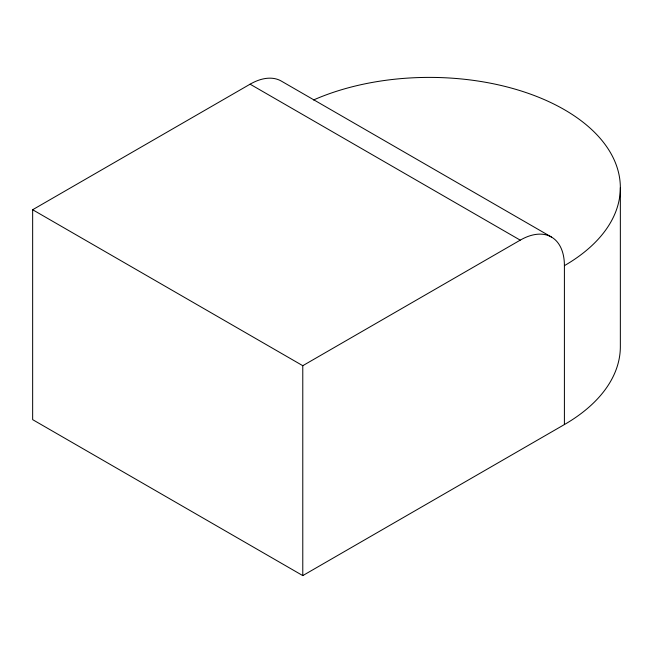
<?xml version="1.0" encoding="UTF-8"?>
<svg xmlns="http://www.w3.org/2000/svg" width="653" height="653" viewBox="0 0 653 653"><rect width="100%" height="100%" fill="white"/><g stroke="black" fill="none" stroke-linecap="round" stroke-linejoin="round"><path stroke-width="0.98" d="M620.35 187.672L620.35 346.58A191.011 110.284 0 0 1 564.404 424.556L302.78 575.603L32.65 419.642L32.65 209.735L250.099 84.188A62.468 36.07 -60 0 1 281.337 81.094L551.467 237.055M32.65 209.735L302.78 365.696L520.229 240.149A62.468 36.07 -60 0 1 564.404 265.657L564.404 424.556M250.099 84.188L520.229 240.149M302.78 365.696L302.78 575.603M313.522 99.982A191.011 110.284 0 0 1 573.138 115.091A191.011 110.284 0 0 1 564.404 265.657"/></g></svg>
